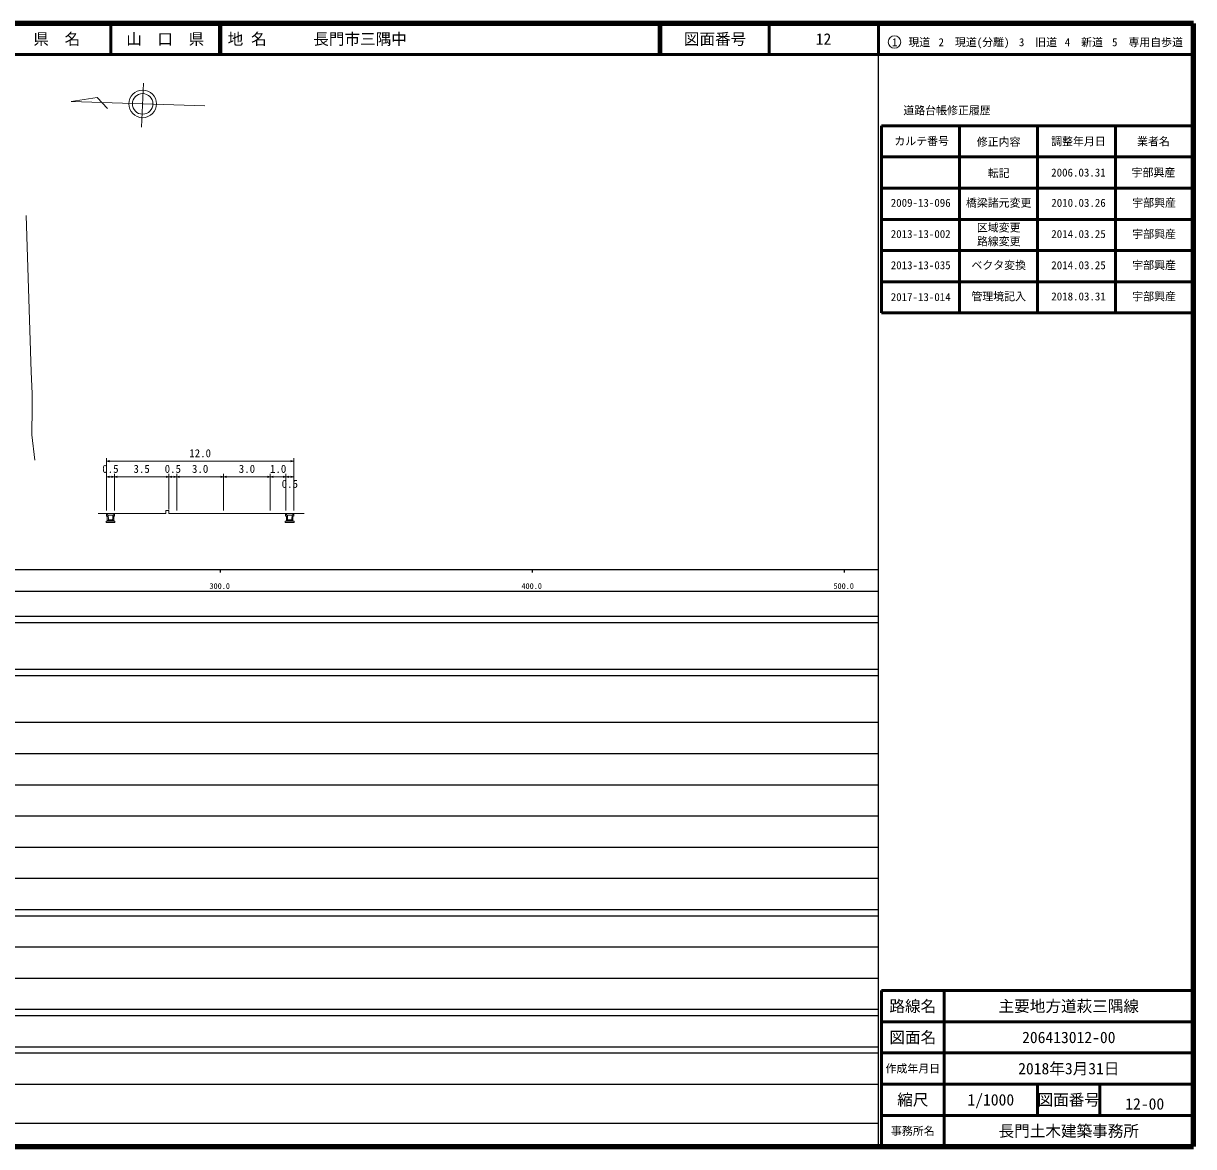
# Model space of a CAD drawing. Units: millimetres, scale not verified. Extents: x 40000 to 680000, y 20000 to 380000.
# Drawn here: x 304924 to 680000, y 20000 to 380000 of the extents above; entities that cross this region are included whole.
import ezdxf
from ezdxf.enums import TextEntityAlignment as Align

# ---------------------------------------------------------------- set-up
doc = ezdxf.new("R2010")
doc.units = ezdxf.units.MM
doc.header["$LTSCALE"] = 1000
for name, color, linetype, lineweight in [('M-BGD', 7, 'Continuous', 13), ('M-TTL', 2, 'Continuous', 140), ('M-TTL-BAND', 7, 'Continuous', 25), ('M-TTL-FRAM', 2, 'Continuous', 50), ('M-TTL-LINE', 7, 'Continuous', 50), ('M-TTL-TXT', 7, 'Continuous', 13), ('M-WORK', 1, 'Continuous', 13)]:
    doc.layers.add(name, color=color, linetype=linetype, lineweight=lineweight)
doc.styles.add('ＭＳ ゴシック', font='')
doc.styles.get('ＭＳ ゴシック').set_extended_font_data('MS Gothic')

msp = doc.modelspace()

# ---------------------------------------------------------------- linework, layer by layer
at = {"layer": 'M-BGD'}
for p, q in [((331570, 223908), (331570, 240675)), ((391570, 223908), (391570, 240675)), ((331570, 239675), (332470, 239925)), ((331570, 239675), (391570, 239675)), ((331570, 239675), (332470, 239425)), ((391570, 239675), (390670, 239925)), ((391570, 239675), (390670, 239425)), ((331570, 234675), (332470, 234925)), ((331570, 234675), (334070, 234675)), ((331570, 234675), (332470, 234425)), ((334070, 234675), (333170, 234925)), ((334070, 234675), (333170, 234425)), ((334070, 223908), (334070, 235675)), ((334070, 234675), (334970, 234925)), ((334070, 234675), (351570, 234675)), ((334070, 234675), (334970, 234425)), ((351570, 234675), (350670, 234925)), ((351570, 234675), (350670, 234425)), ((351570, 224170), (351570, 235675)), ((351570, 234675), (352470, 234925)), ((351570, 234675), (354070, 234675)), ((351570, 234675), (352470, 234425)), ((354070, 234675), (353170, 234925)), ((354070, 234675), (353170, 234425)), ((354070, 223908), (354070, 235675)), ((354070, 234675), (354970, 234925)), ((354070, 234675), (369070, 234675)), ((354070, 234675), (354970, 234425)), ((369070, 234675), (368170, 234925)), ((369070, 234675), (368170, 234425)), ((369070, 223908), (369070, 235675)), ((369070, 234675), (369970, 234925)), ((369070, 234675), (384070, 234675)), ((369070, 234675), (369970, 234425)), ((384070, 234675), (383170, 234925)), ((384070, 234675), (383170, 234425)), ((384070, 223908), (384070, 235675)), ((384070, 234675), (384970, 234925)), ((384070, 234675), (389070, 234675)), ((384070, 234675), (384970, 234425)), ((389070, 234675), (388170, 234925)), ((389070, 234675), (388170, 234425)), ((389070, 223908), (389070, 235675)), ((389070, 234675), (389970, 234925)), ((389070, 234675), (391570, 234675)), ((389070, 234675), (389970, 234425)), ((391570, 234675), (390670, 234925)), ((391570, 234675), (390670, 234425)), ((331570, 222908), (328907, 222908)), ((331570, 222908), (331570, 222208)), ((331570, 222908), (331820, 222908)), ((331570, 222208), (331820, 221958)), ((331820, 222908), (331845, 222433)), ((331820, 222908), (333920, 222908)), ((331820, 221958), (331820, 220783)), ((331845, 222433), (332120, 222433)), ((332120, 222433), (332170, 221083)), ((332120, 222433), (333620, 222433)), ((333620, 222433), (333570, 221083)), ((333895, 222433), (333620, 222433)), ((333920, 222908), (333895, 222433)), ((334170, 222908), (333920, 222908)), ((333920, 221958), (334170, 222208)), ((333920, 220783), (333920, 221958)), ((334170, 222908), (350570, 222908)), ((334170, 222208), (334170, 222908)), ((350570, 223908), (351570, 223908)), ((350570, 222908), (350570, 223908)), ((351570, 223908), (351570, 222908)), ((351570, 222908), (388970, 222908)), ((388970, 222908), (388970, 222208)), ((388970, 222908), (389220, 222908)), ((388970, 222208), (389220, 221958)), ((389220, 222908), (389245, 222433)), ((389220, 222908), (391320, 222908)), ((389220, 221958), (389220, 220783)), ((389245, 222433), (389520, 222433)), ((389520, 222433), (389570, 221083)), ((389520, 222433), (391020, 222433)), ((391020, 222433), (390970, 221083)), ((391295, 222433), (391020, 222433)), ((391320, 222908), (391295, 222433)), ((391570, 222908), (391320, 222908)), ((391320, 221958), (391570, 222208)), ((391320, 220783), (391320, 221958)), ((391570, 222208), (391570, 222908)), ((391570, 222908), (394883, 222908)), ((331970, 220483), (331470, 220483)), ((331470, 220483), (331470, 219983)), ((331470, 219983), (334270, 219983)), ((331820, 220783), (331970, 220633)), ((331970, 220633), (333770, 220633)), ((331970, 220633), (331970, 220483)), ((331970, 220483), (333770, 220483)), ((332320, 220933), (333420, 220933)), ((333770, 220633), (333920, 220783)), ((333770, 220483), (333770, 220633)), ((334270, 220483), (333770, 220483)), ((334270, 219983), (334270, 220483)), ((389370, 220483), (388870, 220483)), ((388870, 220483), (388870, 219983)), ((388870, 219983), (391670, 219983)), ((389220, 220783), (389370, 220633)), ((389370, 220633), (391170, 220633)), ((389370, 220633), (389370, 220483)), ((389370, 220483), (391170, 220483)), ((389720, 220933), (390820, 220933)), ((391170, 220633), (391320, 220783)), ((391170, 220483), (391170, 220633)), ((391670, 220483), (391170, 220483)), ((391670, 219983), (391670, 220483))]:
    msp.add_line(p, q, dxfattribs=at)
for centre, start, end in [((332320, 221083), 180, 270), ((333420, 221083), 270, 360), ((389720, 221083), 180, 270), ((390820, 221083), 270, 360)]:
    msp.add_arc(centre, 150, start, end, dxfattribs=at)
at = {"layer": 'M-TTL'}
for p, q in [((680000, 380000), (40000, 380000)), ((680000, 20000), (680000, 380000)), ((40000, 20000), (680000, 20000))]:
    msp.add_line(p, q, dxfattribs=at)
at = {"layer": 'M-TTL-BAND'}
for p, q in [((579000, 20000), (579000, 370000)), ((40000, 205000), (579000, 205000)), ((368000, 205000), (368000, 204000)), ((468000, 205000), (468000, 204000)), ((568000, 205000), (568000, 204000)), ((68000, 198000), (579000, 198000)), ((40000, 190000), (579000, 190000)), ((40000, 188000), (579000, 188000)), ((40000, 173000), (579000, 173000)), ((40000, 171000), (579000, 171000)), ((40000, 156000), (579000, 156000)), ((46000, 146000), (579000, 146000)), ((52000, 136000), (579000, 136000)), ((46000, 126000), (579000, 126000)), ((52000, 116000), (579000, 116000)), ((46000, 106000), (579000, 106000)), ((40000, 96000), (579000, 96000)), ((40000, 94000), (579000, 94000)), ((49000, 84000), (579000, 84000)), ((40000, 74000), (579000, 74000)), ((40000, 64000), (579000, 64000)), ((40000, 62000), (579000, 62000)), ((40000, 52000), (579000, 52000)), ((40000, 50000), (579000, 50000)), ((40000, 40000), (579000, 40000)), ((68000, 27500), (579000, 27500))]:
    msp.add_line(p, q, dxfattribs=at)
at = {"layer": 'M-TTL-FRAM'}
for p, q in [((580000, 347197), (580000, 287197)), ((580000, 347197), (680000, 347197)), ((580000, 287197), (680000, 287197)), ((680000, 70000), (580000, 70000)), ((580000, 70000), (580000, 20000))]:
    msp.add_line(p, q, dxfattribs=at)
at = {"layer": 'M-TTL-LINE'}
for p, q in [((333000, 380000), (333000, 370000)), ((367750, 380000), (367750, 370000)), ((368250, 380000), (368250, 370000)), ((508747, 380000), (508747, 370000)), ((509247, 380000), (509247, 370000)), ((543997, 380000), (543997, 370000)), ((579000, 380000), (579000, 370000)), ((40000, 370000), (680000, 370000)), ((605000, 347197), (605000, 287197)), ((630000, 347197), (630000, 287197)), ((655000, 347197), (655000, 287197)), ((580000, 337197), (680000, 337197)), ((580000, 327197), (680000, 327197)), ((580000, 317197), (680000, 317197)), ((580000, 307197), (680000, 307197)), ((580000, 297197), (680000, 297197)), ((600000, 70000), (600000, 20000)), ((680000, 60000), (580000, 60000)), ((680000, 50000), (580000, 50000)), ((680000, 40000), (580000, 40000)), ((630000, 40000), (630000, 30000)), ((650000, 40000), (650000, 30000)), ((680000, 30000), (580000, 30000))]:
    msp.add_line(p, q, dxfattribs=at)
at = {"layer": 'M-TTL-TXT'}
msp.add_circle((584112, 374034), 2000, dxfattribs=at)
at = {"layer": 'M-WORK'}
for p, q in [((342826, 346712), (343418, 360891)), ((320280, 354924), (328587, 356212)), ((363129, 353576), (320280, 354924)), ((328587, 356212), (331828, 352713)), ((305794, 318438), (307431, 268370)), ((307431, 268370), (307742, 261355)), ((307604, 250532), (307604, 248084)), ((307604, 248084), (308535, 240053))]:
    msp.add_line(p, q, dxfattribs=at)
for radius in [4419, 3296]:
    msp.add_circle((343139, 354205), radius, dxfattribs=at)
msp.add_arc((153294, 257910), 154486, 357.26244, 1.27787, dxfattribs=at)

# ---------------------------------------------------------------- texts
at = {"layer": 'M-BGD', "style": 'ＭＳ ゴシック'}
for s, p in [('12.0', (361570, 240175)), ('0.5', (332820, 235175)), ('3.5', (342820, 235175)), ('0.5', (352820, 235175)), ('3.0', (361570, 235175)), ('3.0', (376570, 235175)), ('1.0', (386570, 235175)), ('0.5', (390320, 230376))]:
    msp.add_text(s, height=2566, dxfattribs=at).set_placement(p, align=Align.BOTTOM_CENTER)
at = {"layer": 'M-TTL-BAND', "style": 'ＭＳ ゴシック'}
for s, p in [('300.0', (367844, 198195)), ('400.0', (467844, 198195)), ('500.0', (567844, 198195))]:
    msp.add_text(s, height=1833, dxfattribs=at).set_placement(p, align=Align.BOTTOM_CENTER)
at = {"layer": 'M-TTL-TXT', "style": 'ＭＳ ゴシック'}
for s, height, p in [('県\u3000名', 3666, (315625, 375000)), ('山\u3000口\u3000県', 3666, (350375, 375000)), ('図面番号', 3666, (526622, 375000)), ('12', 3666, (561372, 375000)), ('1\u3000現道', 2566, (589448, 373958)), ('2\u3000現道(分離)', 2566, (609619, 373958)), ('3\u3000旧道', 2566, (630121, 373958)), ('4\u3000新道', 2566, (644824, 373958)), ('5\u3000専用自歩道', 2566, (665228, 373958)), ('道路台帳修正履歴', 2566, (600968, 352113)), ('カルテ番号', 2566, (592839, 342277)), ('修正内容', 2566, (617509, 342023)), ('調整年月日', 2566, (643089, 342197)), ('業者名', 2566, (667134, 342197)), ('宇部興産', 2566, (667134, 332197)), ('転記', 2566, (617509, 332023)), ('2006.03.31', 2566, (643089, 332197)), ('路線名', 3666, (590000, 65000)), ('主要地方道萩三隅線', 3666, (640000, 65000)), ('図面名', 3666, (590000, 55000)), ('206413012-00', 3666, (640000, 55000)), ('作成年月日', 2566, (590000, 45000)), ('2018年3月31日', 3666, (640000, 45000)), ('縮尺', 3666, (590000, 35000)), ('1/1000', 3666, (615000, 35000)), ('図面番号', 3666, (640000, 35000)), ('12-00', 3666, (664340, 33679)), ('事務所名', 2566, (590000, 25000)), ('長門土木建築事務所', 3666, (640000, 25000))]:
    msp.add_text(s, height=height, dxfattribs=at).set_placement(p, align=Align.MIDDLE_CENTER)
msp.add_text('地 名      長門市三隅中', height=3666, dxfattribs=at).set_placement((370380, 375000), align=Align.MIDDLE_LEFT)
for s, p in [('2009-13-096', (592533, 320442)), ('橋梁諸元変更', (617533, 320442)), ('区域変更', (617533, 312493)), ('2013-13-002', (592533, 310442)), ('路線変更', (617533, 308092)), ('ベクタ変換', (617533, 300442)), ('2013-13-035', (592533, 300442)), ('2017-13-014', (592533, 290236)), ('管理境記入', (617533, 290442))]:
    msp.add_text(s, height=2566, dxfattribs=at).set_placement(p, align=Align.BOTTOM_CENTER)
for s, p in [('2010.03.26', (634390, 320442)), ('宇部興産', (660346, 320442)), ('2014.03.25', (634390, 310442)), ('宇部興産', (660346, 310442)), ('宇部興産', (660346, 300442)), ('2014.03.25', (634390, 300442)), ('2018.03.31', (634390, 290442)), ('宇部興産', (660346, 290442))]:
    msp.add_text(s, height=2566, dxfattribs=at).set_placement(p, align=Align.BOTTOM_LEFT)

doc.saveas('drawing.dxf')
